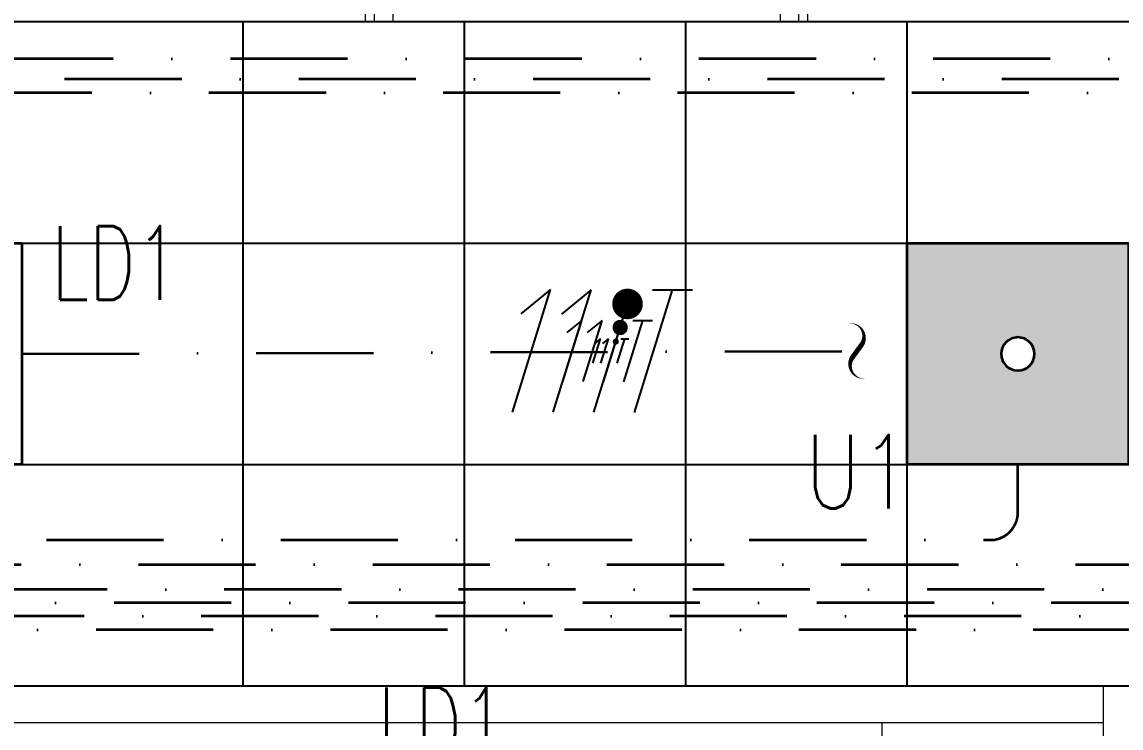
# Model space of a CAD drawing. Header units: inches. Extents: x -12418 to 183584, y -29325 to 19878.
# Drawn here: x 26618 to 29597, y -2862 to -947 of the extents above; entities that cross this region are included whole.
import ezdxf
from ezdxf.enums import TextEntityAlignment as Align

# ---------------------------------------------------------------- set-up
doc = ezdxf.new("R2010")
doc.units = ezdxf.units.IN
doc.header["$LTSCALE"] = 25
doc.header["$MEASUREMENT"] = 0
doc.linetypes.add('DASHDOT', pattern=[25.4, 12.7, -6.35, 0, -6.35])
doc.layers.get('0').update_dxf_attribs({"color": 8})
for name, color, linetype, lineweight in [('00-Ground Floor$0$Aluminum', 251, 'Continuous', 5), ('00-Ground Floor$0$LOADING', 253, 'Continuous', 5), ('00-Ground Floor$0$Walls', 251, 'Continuous', 5), ('E-LITE-CIRC', 6, 'Continuous', 25), ('E-LITE-CIRC-NUMB', 6, 'Continuous', 25), ('E-LITE-CLNG', 150, 'Continuous', 35), ('E-LITE-CLNG-CNDT', 6, 'DASHDOT', 35), ('E-LITE-CTRL', 6, 'Continuous', 25), ('E-LITE-IDEN', 6, 'Continuous', 25), ('E-POWR-WIRE', 6, 'Continuous', 25), ('E-POWR-WIRE @ 100', 6, 'Continuous', 25), ('E-POWR-WIRE @ 20', 6, 'Continuous', 25), ('E-POWR-WIRE @ 50', 6, 'Continuous', 25)]:
    doc.layers.add(name, color=color, linetype=linetype, lineweight=lineweight)
doc.layers.add('00-Ground Floor$0$False Ceiling', color=251, linetype='Continuous')
doc.layers.add('E-LIGHTING CONDUIT', color=6, linetype='Continuous')
doc.styles.add('DC_Simplex', font='SIMPLEX.shx', dxfattribs={"width": 0.7})

# ---------------------------------------------------------------- blocks, each defined once
blk = doc.blocks.new('00-Ground Floor$0$A$C37be4daf')
at = {"layer": '00-Ground Floor$0$Aluminum'}
for p, q in [((1416, 598.2), (216, 598.2)), ((241, 498.2), (241, 598.2)), ((291, 548.2), (291, 598.2)), ((1341, 548.2), (1341, 598.2)), ((1391, 498.2), (1391, 598.2)), ((291, 573.2), (1341, 573.2)), ((1391, 548.2), (241, 548.2)), ((1416, 498.2), (216, 498.2))]:
    blk.add_line(p, q, dxfattribs=at)
at = {"layer": '00-Ground Floor$0$Walls'}
for p, q in [((216, 498.2), (216, 598.2)), ((1416, 498.2), (1416, 598.2))]:
    blk.add_line(p, q, dxfattribs=at)
blk = doc.blocks.new('00-Ground Floor$0$A$Ce9e1c4c3')
at = {"layer": '00-Ground Floor$0$False Ceiling', "color": 254, "linetype": 'Continuous'}
for p, q in [((-51182.1, -947.4, 0), (-87736.7, -947.4, 0)), ((-72782.1, -2747.4), (-72782.1, -947.4)), ((-72182.1, -2747.4), (-72182.1, -947.4)), ((-71582.1, -2747.4), (-71582.1, -947.4)), ((-70982.1, -2747.4), (-70982.1, -947.4)), ((-87736.7, -1547.4), (-51182.1, -1547.4)), ((-87736.7, -2147.4), (-51182.1, -2147.4)), ((-87736.7, -2747.4, 0), (-51182.1, -2747.4, 0))]:
    blk.add_line(p, q, dxfattribs=at)
blk = doc.blocks.new('00-Ground Floor')
at = {"layer": '00-Ground Floor$0$LOADING', "linetype": 'Continuous'}
for p, q in [((28949.5, -3966.9, 0), (28949.5, -2847.4, 0)), ((29549.5, -4566.9, 0), (29549.5, -2847.4, 0))]:
    blk.add_line(p, q, dxfattribs=at)
at = {"layer": '00-Ground Floor$0$Walls'}
for p, q in [((17732.9, -947.4, 0), (43417.9, -947.4, 0)), ((23749.5, -2747.4, 0), (29549.5, -2747.4, 0)), ((29549.5, -2847.4, 0), (29549.5, -2747.4, 0)), ((29549.5, -2847.4, 0), (23949.5, -2847.4, 0))]:
    blk.add_line(p, q, dxfattribs=at)
at = {"rotation": 180}
blk.add_blockref('00-Ground Floor$0$A$C37be4daf', (28963.9, -349.2, 0), dxfattribs=at)
at = {"layer": '00-Ground Floor$0$False Ceiling', "color": 254}
blk.add_blockref('00-Ground Floor$0$A$Ce9e1c4c3', (100000, 0), dxfattribs=at)
blk = doc.blocks.new('*U65')
h = blk.add_hatch(color=254)
h.dxf.hatch_style = 1
h.paths.add_polyline_path([(-300, 300), (-300, -300), (300, -300), (300, 300)])
edge = h.paths.add_edge_path(flags=16)
edge.add_arc((0, 0), 45, 0, 360)
blk.add_lwpolyline([(-300, 300), (-300, -300), (300, -300), (300, 300)], close=True)
blk.add_circle((0, 0), 45)
at = {"layer": 'E-LITE-CIRC-NUMB', "style": 'DC_Simplex', "width": 0.7, "flags": 8}
blk.add_attdef('CIRCUIT', text='', height=200, rotation=0, dxfattribs=at).set_placement((-188, 324), align=Align.RIGHT)
at = {"layer": 'E-LITE-CTRL', "style": 'DC_Simplex', "width": 0.7, "flags": 8}
blk.add_attdef('CONTROL', (1432.3, -971.4), '', height=200, rotation=360, dxfattribs=at)
at = {"layer": 'E-LITE-IDEN', "style": 'DC_Simplex', "width": 0.7, "flags": 8}
blk.add_attdef('TYPE', (317.9, 348), '', height=200, rotation=360, dxfattribs=at)
blk = doc.blocks.new('*U59')
blk.add_lwpolyline([(-300, 300), (-300, -300), (300, -300), (300, 300)], close=True)
blk.add_circle((0, 0), 45)
at = {"layer": 'E-LITE-CIRC-NUMB', "style": 'DC_Simplex', "width": 0.7, "flags": 8}
blk.add_attdef('CIRCUIT', text='', height=200, rotation=0, dxfattribs=at).set_placement((-473.9, 300), align=Align.RIGHT)
at = {"layer": 'E-LITE-CTRL', "style": 'DC_Simplex', "width": 0.7, "flags": 8}
blk.add_attdef('CONTROL', (1118.9, -935), '', height=200, rotation=360, dxfattribs=at)
at = {"layer": 'E-LITE-IDEN', "style": 'DC_Simplex', "width": 0.7, "flags": 8}
blk.add_attdef('TYPE', (-380, 146.8), '', height=200, rotation=360, dxfattribs=at)
blk = doc.blocks.new('*U277')
h = blk.add_hatch(color=254)
h.dxf.hatch_style = 1
h.paths.add_polyline_path([(-300, 300), (-300, -300), (300, -300), (300, 300)])
edge = h.paths.add_edge_path(flags=16)
edge.add_arc((0, 0), 45, 0, 360)
blk.add_lwpolyline([(-300, 300), (-300, -300), (300, -300), (300, 300)], close=True)
blk.add_circle((0, 0), 45)
at = {"layer": 'E-LITE-CIRC-NUMB', "style": 'DC_Simplex', "width": 0.7, "flags": 8}
blk.add_attdef('CIRCUIT', text='', height=200, rotation=0, dxfattribs=at).set_placement((-473.9, 300), align=Align.RIGHT)
at = {"layer": 'E-LITE-CTRL', "style": 'DC_Simplex', "width": 0.7, "flags": 8}
blk.add_attdef('CONTROL', (1118.9, -935), '', height=200, rotation=360, dxfattribs=at)
at = {"layer": 'E-LITE-IDEN', "style": 'DC_Simplex', "width": 0.7, "flags": 8}
blk.add_attdef('TYPE', (-380, 146.8), '', height=200, rotation=360, dxfattribs=at)
blk = doc.blocks.new('*U81')
for p, q in [((-2.719, -1.655), (-1.689, 1.665)), ((-1.689, 1.665), (-2.491, 1.006)), ((-1.617, -1.658), (-0.587, 1.663)), ((-0.587, 1.663), (-1.389, 1.004)), ((-0.515, -1.66), (0.515, 1.66)), ((0.587, -1.663), (1.617, 1.658)), ((1.078, 1.659), (2.157, 1.657))]:
    blk.add_line(p, q)
at = {"const_width": 0.414}
blk.add_lwpolyline([(0.19, 1.278, 1), (0.604, 1.277, 1)], format="xyb", close=True, dxfattribs=at)
blk = doc.blocks.new('*U1165')
at = {"layer": 'E-POWR-WIRE @ 100', "xscale": 100, "yscale": 100, "zscale": 100}
blk.add_blockref('*U81', (28219.8, -1839.6), dxfattribs=at)
at = {"layer": 'E-POWR-WIRE @ 20', "xscale": 20, "yscale": 20, "zscale": 20}
blk.add_blockref('*U81', (28219.8, -1839.6), dxfattribs=at)
at = {"layer": 'E-POWR-WIRE @ 50', "xscale": 50, "yscale": 50, "zscale": 50}
blk.add_blockref('*U81', (28219.8, -1839.6), dxfattribs=at)
blk = doc.blocks.new('CD-CUT')
at = {"linetype": 'Continuous'}
blk.add_lwpolyline([(-30.4, 100, 0, 1.75, 0), (-13.9, 97.3, 1.75, 17.5, -0.545095), (15.4, 21.1, 17.5, 17.5, 0), (-15.4, -21.1, 17.5, 1.75, 0.545095), (13.9, -97.3, 1.75, 0, 0), (30.4, -100, 0, 0, 0)], format="xyseb", dxfattribs=at)

msp = doc.modelspace()

# ---------------------------------------------------------------- linework, layer by layer
at = {"layer": 'E-LITE-CLNG-CNDT'}
for points in [[(36600, 5100), (37212.6, 5100, -0.414214), (37287.6, 5025), (37287.6, -1027.9, -0.414214), (37212.6, -1102.9), (19401.6, -1102.9, 0.414214), (19326.6, -1177.9), (19326.6, -2847.4)], [(45300, 0), (45300, -1064.2, -0.414214), (45225, -1139.2), (19434.9, -1139.2, 0.414214), (19359.9, -1214.2), (19359.9, -2847.4)]]:
    msp.add_lwpolyline(points, format="xyb", dxfattribs=at)
at = {"layer": 'E-LITE-CLNG-CNDT', "color": 1}
for points in [[(35495.4, 129.1), (35271.6, 129.1, 0.414214), (35196.6, 54.1), (35196.6, -972.3, -0.414214), (35121.6, -1047.3), (22439.9, -1047.3, 0.414214), (22364.9, -1122.3), (22364.9, -4347.4)], [(22238.7, -2351.8), (29242.9, -2351.8, 0.414214), (29317.9, -2276.8), (29317.9, -2147.4)], [(22413, -4347.4), (22413, -2492.9, -0.414214), (22488, -2417.9), (36825, -2417.9, -0.414214), (36900, -2492.9), (36900, -3000)]]:
    msp.add_lwpolyline(points, format="xyb", dxfattribs=at)
at = {"layer": 'E-LITE-CLNG-CNDT'}
msp.add_lwpolyline([(26617.9, -1847.4), (28881.8, -1839.4)], dxfattribs=at)
at = {"layer": 'E-LITE-CLNG-CNDT', "elevation": 0}
for points in [[(44016.8, -9600), (44016.8, -9412.3, 0.414214), (43941.8, -9337.3), (41606, -9337.3, -0.414214), (41531, -9262.3), (41531, -2561.2, 0.414214), (41456, -2486.2), (22529, -2486.2)], [(38692.1, -3600), (38692.1, -2597.5, 0.414214), (38617.1, -2522.5), (22535.8, -2522.5)], [(36600, -5684.4), (36462.8, -5684.4, -0.414214), (36387.8, -5609.4), (36387.8, -2633.8, 0.414214), (36312.8, -2558.8), (22513.4, -2558.8)], [(32400, -6301.6), (31097, -6301.6, -0.414214), (31022, -6226.6), (31022, -2670.1, 0.414214), (30947, -2595.1), (22492.4, -2595.1)]]:
    msp.add_lwpolyline(points, format="xyb", dxfattribs=at)

# ---------------------------------------------------------------- block references
at = {"layer": 'E-LIGHTING CONDUIT', "xscale": 0.762, "yscale": 0.762, "zscale": 0.762}
msp.add_blockref('CD-CUT', (28881.8, -1839.4), dxfattribs=at)
at = {"layer": 'E-LITE-CLNG'}
ref = msp.add_blockref('*U59', (26317.9, -1847.4), dxfattribs=dict(at, xscale=-1))
ref.add_attrib('TYPE', 'LD1', (26697.9, -1700.6), dxfattribs={"layer": 'E-LITE-IDEN', "height": 200, "rotation": 0, "style": 'DC_Simplex', "width": 0.7, "flags": 8})
ref = msp.add_blockref('*U277', (29317.9, -1847.4), dxfattribs=dict(at, xscale=-1))
ref.add_attrib('TYPE', 'LD1', (29697.9, -1700.6), dxfattribs={"layer": 'E-LITE-IDEN', "height": 200, "rotation": 0, "style": 'DC_Simplex', "width": 0.7, "flags": 8})
ref = msp.add_blockref('*U65', (27900, -3300), dxfattribs=dict(at, xscale=-1))
ref.add_attrib('TYPE', 'LD1', (27582.1, -2952), dxfattribs={"layer": 'E-LITE-IDEN', "height": 200, "rotation": 0, "style": 'DC_Simplex', "width": 0.7, "flags": 8})
at = {"layer": 'E-LITE-CLNG-CNDT', "color": 1}
msp.add_blockref('00-Ground Floor', (0, 0), dxfattribs=at)
at = {"layer": 'E-POWR-WIRE'}
msp.add_blockref('*U1165', (0, 0), dxfattribs=at)

# ---------------------------------------------------------------- texts
at = {"layer": 'E-LITE-CIRC', "style": 'DC_Simplex', "width": 0.8}
msp.add_text('U1', height=200, rotation=0, dxfattribs=at).set_placement((28741, -2266.9))

doc.saveas('drawing.dxf')
